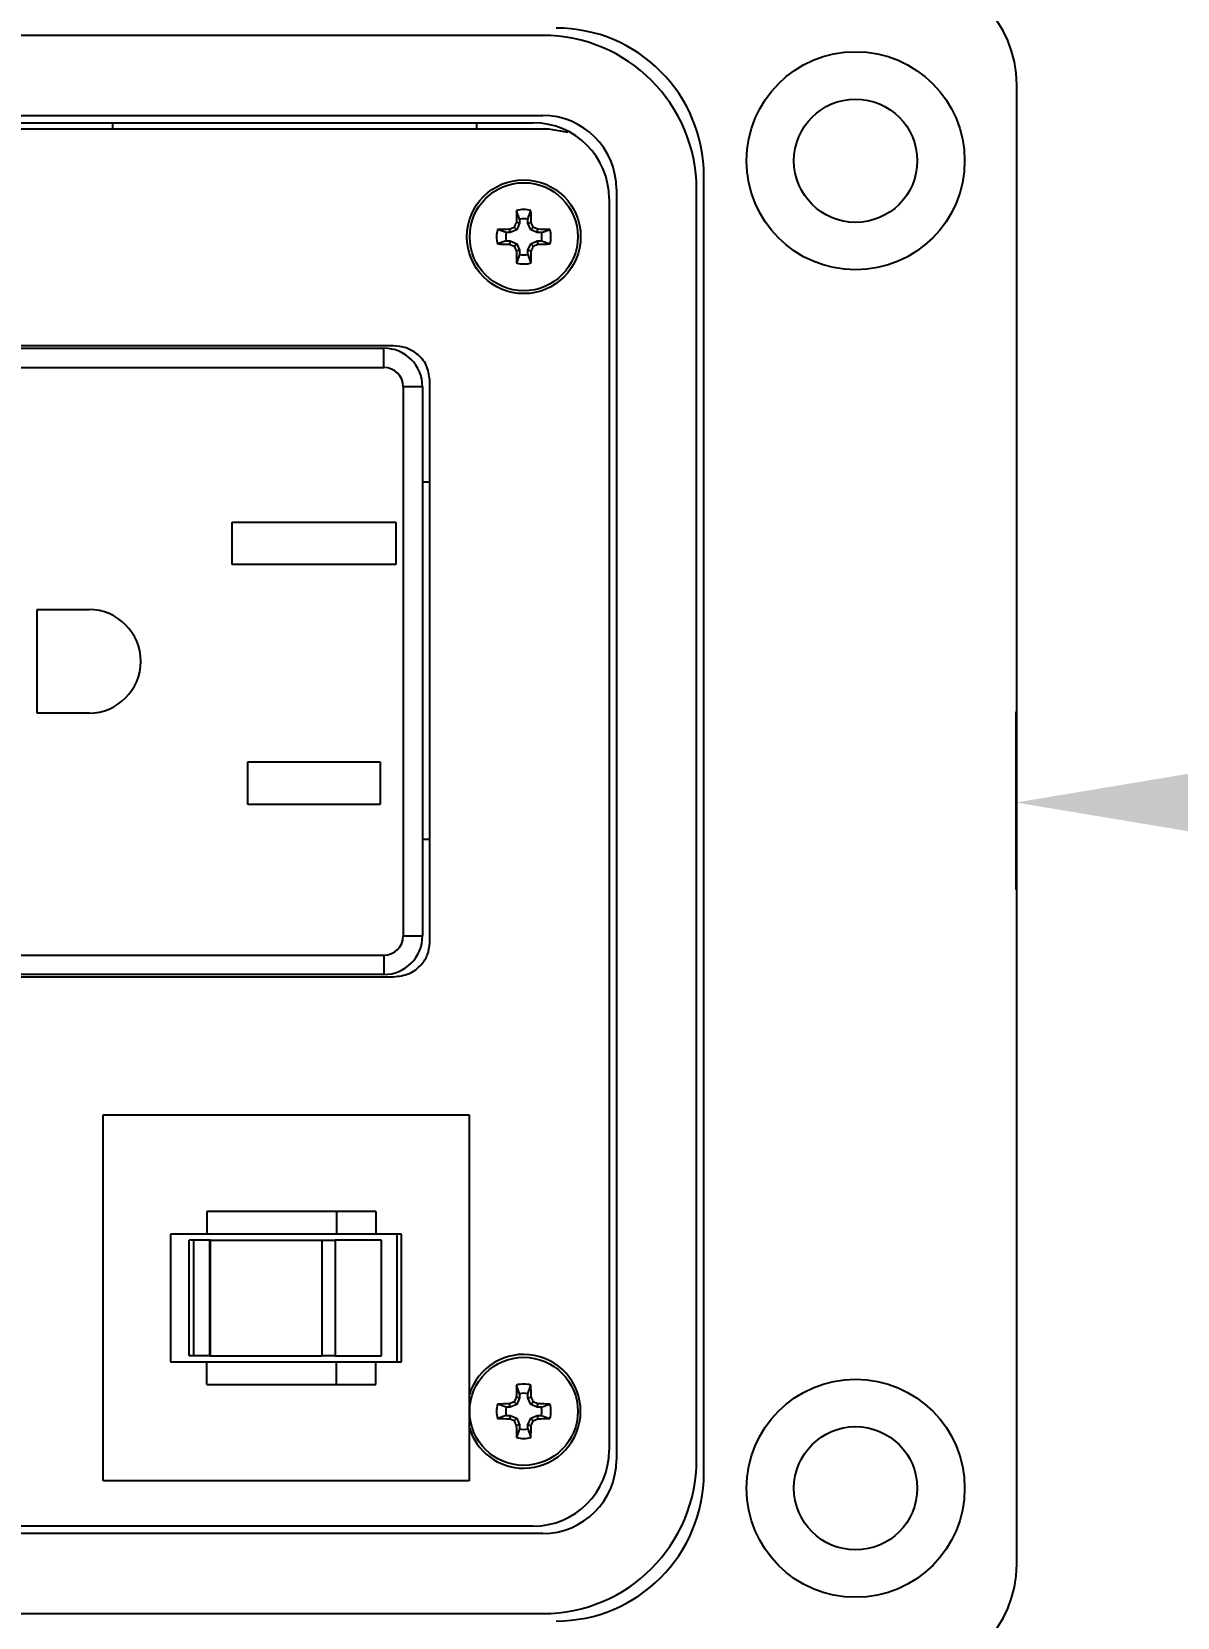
# Model space of a CAD drawing. Header units: inches. Extents: x 0 to 183, y 0 to 117.
# Drawn here: x 61.962 to 64.335, y 38.751 to 42.033 of the extents above; entities that cross this region are included whole.
import ezdxf
from ezdxf.enums import TextEntityAlignment as Align

# ---------------------------------------------------------------- set-up
doc = ezdxf.new("R2010")
doc.units = ezdxf.units.IN
doc.header["$MEASUREMENT"] = 0
doc.layers.add('PSYMS', color=7, linetype='Continuous')
doc.styles.get("Standard").update_dxf_attribs({"font": 'arial.ttf'})
doc.styles.add('WD', font='romans.shx', dxfattribs={"height": 0.185})
doc.dimstyles.get("Standard").update_dxf_attribs({"dimtxt": 0.18, "dimasz": 0.18, "dimexe": 0.18, "dimexo": 0.0625, "dimgap": 0.09, "dimtad": 0, "dimtih": 1, "dimtoh": 1, "dimdec": 4, "dimzin": 0, "dimdsep": 46, "dimtxsty": 'Standard', "dimcen": 0.09, "dimadec": 0, "dimazin": 0, "dimtfac": 1, "dimtdec": 4, "dimtofl": 0, "dimtmove": 0, "dimatfit": 3, "dimfxl": 1, "dimtolj": 1, "dimtzin": 0, "dimarcsym": 0})

# ---------------------------------------------------------------- blocks, each defined once
blk = doc.blocks.new('*D58')
at = {"color": 0, "lineweight": -2, "transparency": 16777216}
for p, q in [((54.4375, 40.375), (54.4375, 49.2425)), ((72.5, 48.0625), (72.5, 49.2425)), ((55.5375, 49.0625), (61.321, 49.0625)), ((71.4, 49.0625), (65.6165, 49.0625))]:
    blk.add_line(p, q, dxfattribs=at)
at = {"color": 0, "transparency": 16777216}
for points in [[(55.5375, 49.2458), (55.5375, 48.8792), (54.4375, 49.0625)], [(71.4, 49.2458), (71.4, 48.8792), (72.5, 49.0625)]]:
    blk.add_solid(points, dxfattribs=at)
at = {"layer": 'Defpoints', "color": 0, "transparency": 16777216}
for p in [(54.4375, 49.0625), (72.5, 48), (54.4375, 40.3125)]:
    blk.add_point(p, dxfattribs=at)
at = {"color": 0, "transparency": 16777216, "insert": (63.4688, 49.0625), "char_height": 0.85, "attachment_point": 5}
blk.add_mtext('\\A1;18.0625', dxfattribs=at)
blk = doc.blocks.new('DDNGFCI_RJ45_2')
at = {"color": 7, "linetype": 'Continuous', "lineweight": 25}
for p, q in [((4.0829, 3.4008), (0.981, 3.4008)), ((5.0645, 0.2357), (5.0645, 3.2983)), ((0.981, 3.235), (4.0829, 3.235)), ((1.0007, 3.2198), (4.0633, 3.2198)), ((3.1916, 3.2198), (3.1916, 3.2064)), ((3.9455, 3.2198), (3.9455, 3.2064)), ((4.0957, 3.2064), (0.994, 3.2064)), ((4.1352, 3.2), (4.0957, 3.2064)), ((4.4166, 0.4241), (4.4166, 3.1098)), ((4.2203, 3.0627), (4.2203, 0.4713)), ((4.2356, 3.0823), (4.2356, 0.4516)), ((4.4014, 0.4516), (4.4014, 3.0823)), ((4.0349, 3.0203), (4.0287, 3.0382)), ((4.0523, 3.0203), (4.0584, 3.0382)), ((4.0072, 2.9926), (3.9892, 2.9987)), ((4.0155, 2.9926), (4.0072, 2.9926)), ((4.0155, 2.9926), (4.0142, 2.9993)), ((4.0292, 2.9982), (4.0155, 2.9926)), ((4.0292, 2.9982), (4.024, 3.0035)), ((4.0349, 3.0119), (4.0282, 3.0133)), ((4.0349, 3.0119), (4.0292, 2.9982)), ((4.0349, 3.0203), (4.0349, 3.0119)), ((4.0523, 3.0119), (4.0523, 3.0203)), ((4.0523, 3.0119), (4.059, 3.0133)), ((4.0579, 2.9982), (4.0523, 3.0119)), ((4.0579, 2.9982), (4.0632, 3.0035)), ((4.0716, 2.9926), (4.0579, 2.9982)), ((4.0716, 2.9926), (4.073, 2.9993)), ((4.08, 2.9926), (4.0716, 2.9926)), ((4.08, 2.9926), (4.0979, 2.9987)), ((4.0072, 2.9752), (3.9892, 2.969)), ((4.0072, 2.9752), (4.0155, 2.9752)), ((4.0155, 2.9752), (4.0142, 2.9685)), ((4.0155, 2.9752), (4.0292, 2.9695)), ((4.0292, 2.9695), (4.024, 2.9643)), ((4.0349, 2.9558), (4.0282, 2.9545)), ((4.0292, 2.9695), (4.0349, 2.9558)), ((4.0349, 2.9558), (4.0349, 2.9475)), ((4.0523, 2.9558), (4.0579, 2.9695)), ((4.0523, 2.9475), (4.0523, 2.9558)), ((4.0523, 2.9558), (4.059, 2.9545)), ((4.0579, 2.9695), (4.0716, 2.9752)), ((4.0579, 2.9695), (4.0632, 2.9643)), ((4.0716, 2.9752), (4.08, 2.9752)), ((4.0716, 2.9752), (4.073, 2.9685)), ((4.08, 2.9752), (4.0979, 2.969)), ((4.0349, 2.9475), (4.0287, 2.9295)), ((4.0523, 2.9475), (4.0584, 2.9295)), ((3.774, 2.758), (1.3006, 2.758)), ((3.774, 2.758), (1.3007, 2.758)), ((1.3206, 2.753), (3.754, 2.753)), ((3.754, 2.7132), (3.754, 2.753)), ((1.3206, 2.7132), (3.754, 2.7132)), ((3.8338, 2.6733), (3.7939, 2.6733)), ((3.7939, 2.6733), (3.7939, 1.5363)), ((3.8338, 2.6733), (3.8338, 1.5363)), ((3.8488, 1.5221), (3.8488, 2.6875)), ((3.8488, 1.5221), (3.8488, 2.6875)), ((3.8338, 2.4763), (3.8488, 2.4763)), ((3.4394, 2.3053), (3.4394, 2.393)), ((3.4394, 2.393), (3.7785, 2.393)), ((3.7785, 2.393), (3.7785, 2.3053)), ((3.7785, 2.3053), (3.4394, 2.3053)), ((3.036, 1.9976), (3.036, 2.212)), ((3.036, 2.212), (3.1432, 2.212)), ((3.1432, 1.9976), (3.036, 1.9976)), ((3.4718, 1.8086), (3.4718, 1.8964)), ((3.4718, 1.8964), (3.7461, 1.8964)), ((3.7461, 1.8964), (3.7461, 1.8086)), ((3.7461, 1.8086), (3.4718, 1.8086)), ((3.8488, 1.7358), (3.8338, 1.7358)), ((3.7939, 1.5363), (3.8338, 1.5363)), ((1.3206, 1.4964), (3.754, 1.4964)), ((3.754, 1.4964), (3.754, 1.4565)), ((1.3007, 1.4516), (3.774, 1.4516)), ((3.754, 1.4565), (1.3206, 1.4565)), ((3.1728, 1.1656), (3.9306, 1.1656)), ((3.1728, 0.4078), (3.1728, 1.1656)), ((3.9306, 1.1656), (3.9306, 0.4078)), ((3.6559, 0.9659), (3.3871, 0.9659)), ((3.3871, 0.9659), (3.3871, 0.9188)), ((3.737, 0.9659), (3.6559, 0.9659)), ((3.6559, 0.9659), (3.6559, 0.9188)), ((3.737, 0.9659), (3.737, 0.9188)), ((3.3871, 0.9188), (3.3123, 0.9188)), ((3.3123, 0.9188), (3.3123, 0.6546)), ((3.3601, 0.9064), (3.3507, 0.9064)), ((3.3507, 0.6669), (3.3507, 0.9064)), ((3.3934, 0.9064), (3.3601, 0.9064)), ((3.3601, 0.6669), (3.3601, 0.9064)), ((3.6559, 0.9188), (3.3871, 0.9188)), ((3.3946, 0.9064), (3.3934, 0.9064)), ((3.3934, 0.6669), (3.3934, 0.9064)), ((3.3946, 0.9064), (3.6259, 0.9064)), ((3.3946, 0.6669), (3.3946, 0.9064)), ((3.6259, 0.9064), (3.6529, 0.9064)), ((3.6259, 0.6669), (3.6259, 0.9064)), ((3.7488, 0.9064), (3.6529, 0.9064)), ((3.6529, 0.9064), (3.6529, 0.6669)), ((3.737, 0.9188), (3.6559, 0.9188)), ((3.7903, 0.9188), (3.737, 0.9188)), ((3.7488, 0.6669), (3.7488, 0.9064)), ((3.781, 0.9188), (3.781, 0.6546)), ((3.7903, 0.6546), (3.7903, 0.9188)), ((3.3601, 0.6669), (3.3507, 0.6669)), ((3.3934, 0.6669), (3.3601, 0.6669)), ((3.3934, 0.6669), (3.3946, 0.6669)), ((3.3946, 0.6669), (3.6259, 0.6669)), ((3.6529, 0.6669), (3.6259, 0.6669)), ((3.6529, 0.6669), (3.7488, 0.6669)), ((3.3123, 0.6546), (3.3871, 0.6546)), ((3.3871, 0.6546), (3.6559, 0.6546)), ((3.3871, 0.6074), (3.3871, 0.6546)), ((3.6559, 0.6546), (3.737, 0.6546)), ((3.6559, 0.6074), (3.6559, 0.6546)), ((3.737, 0.6546), (3.7903, 0.6546)), ((3.737, 0.6074), (3.737, 0.6546)), ((3.3871, 0.6074), (3.6559, 0.6074)), ((3.6559, 0.6074), (3.737, 0.6074)), ((4.0348, 0.5884), (4.0286, 0.6064)), ((4.0522, 0.5884), (4.0584, 0.6064)), ((4.0071, 0.5607), (3.9892, 0.5669)), ((4.0154, 0.5607), (4.0071, 0.5607)), ((4.0154, 0.5607), (4.0141, 0.5675)), ((4.0291, 0.5664), (4.0154, 0.5607)), ((4.0291, 0.5664), (4.0239, 0.5716)), ((4.0348, 0.5801), (4.0281, 0.5814)), ((4.0348, 0.5801), (4.0291, 0.5664)), ((4.0348, 0.5884), (4.0348, 0.5801)), ((4.0522, 0.5801), (4.0522, 0.5884)), ((4.0522, 0.5801), (4.0589, 0.5814)), ((4.0579, 0.5664), (4.0522, 0.5801)), ((4.0579, 0.5664), (4.0631, 0.5716)), ((4.0716, 0.5607), (4.0579, 0.5664)), ((4.0716, 0.5607), (4.0729, 0.5675)), ((4.0799, 0.5607), (4.0716, 0.5607)), ((4.0799, 0.5607), (4.0978, 0.5669)), ((4.0071, 0.5433), (3.9892, 0.5372)), ((4.0071, 0.5433), (4.0154, 0.5433)), ((4.0154, 0.5433), (4.0141, 0.5366)), ((4.0154, 0.5433), (4.0291, 0.5377)), ((4.0291, 0.5377), (4.0239, 0.5325)), ((4.0291, 0.5377), (4.0348, 0.524)), ((4.0522, 0.524), (4.0579, 0.5377)), ((4.0579, 0.5377), (4.0716, 0.5433)), ((4.0579, 0.5377), (4.0631, 0.5325)), ((4.0716, 0.5433), (4.0799, 0.5433)), ((4.0716, 0.5433), (4.0729, 0.5366)), ((4.0799, 0.5433), (4.0978, 0.5372)), ((4.0348, 0.524), (4.0281, 0.5226)), ((4.0348, 0.5156), (4.0286, 0.4977)), ((4.0348, 0.524), (4.0348, 0.5156)), ((4.0522, 0.5156), (4.0522, 0.524)), ((4.0522, 0.524), (4.0589, 0.5226)), ((4.0522, 0.5156), (4.0584, 0.4977)), ((3.9306, 0.4078), (3.1728, 0.4078)), ((4.0829, 0.2989), (0.981, 0.2989)), ((4.0633, 0.3142), (1.0007, 0.3142)), ((0.981, 0.1331), (4.0829, 0.1331))]:
    blk.add_line(p, q, dxfattribs=at)
for centre, radius in [((4.7308, 3.1412), 0.2258), ((4.7308, 3.1412), 0.1276), ((4.0436, 2.9839), 0.1178), ((4.0436, 2.9839), 0.1119), ((4.0435, 0.552), 0.1119), ((4.7308, 0.3927), 0.2258), ((4.7308, 0.3927), 0.1276)]:
    blk.add_circle(centre, radius, dxfattribs=at)
for centre, radius, start, end in [((4.8289, 3.2983), 0.2356, 0, 90), ((4.1104, 3.1098), 0.3063, 360, 90), ((4.0829, 3.0823), 0.3185, 360, 90), ((4.0633, 3.0627), 0.1571, 0, 90), ((4.0829, 3.0823), 0.1527, 360, 90), ((5.811, 2.9863), 1.783, 178.333, 179.1348), ((4.0436, 2.9839), 0.0563, 74.6957, 105.3043), ((4.0436, 2.9839), 0.0374, 76.5643, 103.4357), ((2.2762, 2.9863), 1.783, 0.8652, 1.667), ((4.0436, 2.9839), 0.0563, 164.6957, 195.3043), ((4.0411, 1.2165), 1.783, 90.8652, 91.667), ((4.0436, 2.9839), 0.0374, 166.5643, 193.4357), ((4.7722, 1.2245), 1.9299, 112.8106, 113.127), ((5.8029, 2.2553), 1.9299, 156.873, 157.1894), ((2.2842, 2.2553), 1.9299, 22.8106, 23.127), ((3.315, 1.2245), 1.9299, 66.873, 67.1894), ((4.046, 1.2165), 1.783, 88.333, 89.1348), ((4.0436, 2.9839), 0.0374, 346.5643, 13.4357), ((4.0436, 2.9839), 0.0563, 344.6957, 15.3043), ((4.0411, 4.7513), 1.783, 268.333, 269.1348), ((4.7722, 4.7432), 1.9299, 246.873, 247.1894), ((5.8029, 3.7125), 1.9299, 202.8106, 203.127), ((2.2842, 3.7125), 1.9299, 336.873, 337.1894), ((3.315, 4.7432), 1.9299, 292.8106, 293.127), ((4.046, 4.7513), 1.783, 270.8652, 271.667), ((5.811, 2.9814), 1.783, 180.8652, 181.667), ((4.0436, 2.9839), 0.0563, 254.6957, 285.3043), ((4.0436, 2.9839), 0.0374, 256.5643, 283.4357), ((2.2762, 2.9814), 1.783, 358.333, 359.1348), ((3.754, 2.6733), 0.0798, 360, 90), ((3.754, 2.6733), 0.0399, 0, 90), ((3.1432, 2.1048), 0.1072, 270, 90), ((3.754, 1.5363), 0.0798, 270, 360), ((3.754, 1.5363), 0.0399, 270, 360), ((4.0435, 0.552), 0.1178, 270, 163.4631), ((5.8109, 0.5545), 1.783, 178.333, 179.1348), ((4.0435, 0.552), 0.0563, 74.6957, 105.3043), ((2.2761, 0.5545), 1.783, 0.8652, 1.667), ((4.0435, 0.552), 0.0563, 164.6957, 195.3043), ((4.041, -1.2154), 1.783, 90.8652, 91.667), ((4.0435, 0.552), 0.0374, 166.5643, 193.4357), ((4.7721, -1.2073), 1.9299, 112.8106, 113.127), ((5.8028, -0.1766), 1.9299, 156.873, 157.1894), ((4.0435, 0.552), 0.0374, 76.5643, 103.4357), ((2.2842, -0.1766), 1.9299, 22.8106, 23.127), ((3.3149, -1.2073), 1.9299, 66.873, 67.1894), ((4.046, -1.2154), 1.783, 88.333, 89.1348), ((4.0435, 0.552), 0.0374, 346.5643, 13.4357), ((4.0435, 0.552), 0.0563, 344.6957, 15.3043), ((4.041, 2.3194), 1.783, 268.333, 269.1348), ((4.7721, 2.3114), 1.9299, 246.873, 247.1894), ((5.8028, 1.2806), 1.9299, 202.8106, 203.127), ((2.2842, 1.2806), 1.9299, 336.873, 337.1894), ((3.3149, 2.3114), 1.9299, 292.8106, 293.127), ((4.046, 2.3194), 1.783, 270.8652, 271.667), ((4.0435, 0.552), 0.1178, 196.5369, 270), ((5.8109, 0.5496), 1.783, 180.8652, 181.667), ((4.0435, 0.552), 0.0563, 254.6957, 285.3043), ((4.0435, 0.552), 0.0374, 256.5643, 283.4357), ((2.2761, 0.5496), 1.783, 358.333, 359.1348), ((4.0633, 0.4713), 0.1571, 270, 0), ((4.0829, 0.4516), 0.3185, 270, 360), ((4.0829, 0.4516), 0.1527, 270, 0), ((4.1104, 0.4241), 0.3063, 270, 0), ((4.8289, 0.2357), 0.2356, 270, 0)]:
    blk.add_arc(centre, radius, start, end, dxfattribs=at)
for points, knots in [([(3.8488, 2.6875), (3.8473, 2.698), (3.8444, 2.719), (3.8242, 2.7418), (3.7999, 2.7555), (3.7828, 2.7572), (3.774, 2.758)], [0, 0, 0, 0, 0.275817, 0.548672, 0.769271, 1, 1, 1, 1]), ([(3.774, 1.4516), (3.7851, 1.4529), (3.8067, 1.4555), (3.8311, 1.4742), (3.8461, 1.4973), (3.8479, 1.5138), (3.8488, 1.5221)], [0, 0, 0, 0, 0.290741, 0.567449, 0.781666, 1, 1, 1, 1])]:
    blk.add_open_spline(points, degree=3, knots=knots, dxfattribs=at)
at = {"style": 'WD', "width": 0.7}
for tag, p in [('INST', (2.4309, 6.8653)), ('LOC', (2.4309, 6.3579)), ('DESC1', (2.4309, 5.8904)), ('DESC2', (2.4309, 5.4229)), ('DESC3', (2.4309, 4.9803)), ('XREF', (2.4309, 3.2724))]:
    blk.add_attdef(tag, text='', height=0.374, dxfattribs=at).set_placement(p, align=Align.CENTER)
at = {"style": 'WD'}
blk.add_attdef('TAG1', text='', height=0.374, dxfattribs=at).set_placement((2.4309, 4.4879), align=Align.CENTER)
at = {"style": 'WD', "flags": 9}
blk.add_attdef('FAMILY', (3.0434, 4.3827), '', height=0.0299, dxfattribs=at)
for tag, p in [('CAT', (3.1183, 4.2506)), ('MFG', (3.1125, 4.1924)), ('ASSYCODE', (3.119, 4.1404))]:
    blk.add_attdef(tag, text='', height=0.0299, dxfattribs=at).set_placement(p, align=Align.CENTER)
blk = doc.blocks.new('*D61')
at = {"layer": 'Defpoints', "color": 0, "transparency": 16777216}
for p in [(64, 40.6875), (72.5, 40.6875), (64, 40.4375)]:
    blk.add_point(p, dxfattribs=at)
at = {"layer": 'PSYMS', "color": 0, "lineweight": -2, "transparency": 16777216}
for p, q in [((64, 40.625), (64, 40.2575)), ((72.5, 40.625), (72.5, 40.2575)), ((65.1, 40.4375), (66.3965, 40.4375)), ((71.4, 40.4375), (70.1035, 40.4375))]:
    blk.add_line(p, q, dxfattribs=at)
at = {"layer": 'PSYMS', "color": 0, "transparency": 16777216}
for points in [[(65.1, 40.6208), (65.1, 40.2542), (64, 40.4375)], [(71.4, 40.6208), (71.4, 40.2542), (72.5, 40.4375)]]:
    blk.add_solid(points, dxfattribs=at)
at = {"layer": 'PSYMS', "color": 0, "transparency": 16777216, "insert": (68.25, 40.4375), "char_height": 0.85, "attachment_point": 5}
blk.add_mtext('\\A1;8.5000', dxfattribs=at)
blk = doc.blocks.new('*D62')
at = {"layer": 'Defpoints', "color": 0, "transparency": 16777216}
for p in [(56.75, 43.125), (64.125, 43.125), (57.8125, 38.625)]:
    blk.add_point(p, dxfattribs=at)
at = {"layer": 'PSYMS', "color": 0, "lineweight": -2, "transparency": 16777216}
for p, q in [((64.0625, 43.125), (56.57, 43.125)), ((56.75, 42.025), (56.75, 41.399)), ((56.75, 39.725), (56.75, 40.351)), ((57.75, 38.625), (56.57, 38.625))]:
    blk.add_line(p, q, dxfattribs=at)
at = {"layer": 'PSYMS', "color": 0, "transparency": 16777216}
for points in [[(56.5667, 42.025), (56.9333, 42.025), (56.75, 43.125)], [(56.5667, 39.725), (56.9333, 39.725), (56.75, 38.625)]]:
    blk.add_solid(points, dxfattribs=at)
at = {"layer": 'PSYMS', "color": 0, "transparency": 16777216, "insert": (56.75, 40.875), "char_height": 0.85, "attachment_point": 5}
blk.add_mtext('\\A1;4.5000', dxfattribs=at)

msp = doc.modelspace()

# ---------------------------------------------------------------- block references
at = {"layer": 'PSYMS'}
msp.add_blockref('DDNGFCI_RJ45_2', (58.9375, 38.625), dxfattribs=at)

# ---------------------------------------------------------------- dimensions: what is measured, and where the dimension line sits
at = {"color": 2}
dim = msp.add_linear_dim(base=(54.4375, 49.0625), p1=(72.5, 48), p2=(54.4375, 40.3125), dimstyle='Standard', override={"dimtxt": 0.85, "dimasz": 1.1}, dxfattribs=at)
dim.commit()
dim.dimension.update_dxf_attribs({"geometry": '*D58', "text_midpoint": (63.46875, 49.0625)})
at = {"layer": 'PSYMS', "color": 2}
dim = msp.add_linear_dim(base=(56.75, 43.125), p1=(57.8125, 38.625), p2=(64.125, 43.125), angle=90, dimstyle='Standard', override={"dimtxt": 0.85, "dimasz": 1.1}, dxfattribs=at)
dim.commit()
dim.dimension.update_dxf_attribs({"geometry": '*D62', "text_midpoint": (56.75, 40.875), "dimtype": 160})
dim = msp.add_linear_dim(base=(64, 40.4375), p1=(72.5, 40.6875), p2=(64, 40.6875), dimstyle='Standard', override={"dimtxt": 0.85, "dimasz": 1.1}, dxfattribs=at)
dim.commit()
dim.dimension.update_dxf_attribs({"geometry": '*D61', "text_midpoint": (68.25, 40.4375)})

doc.saveas('drawing.dxf')
